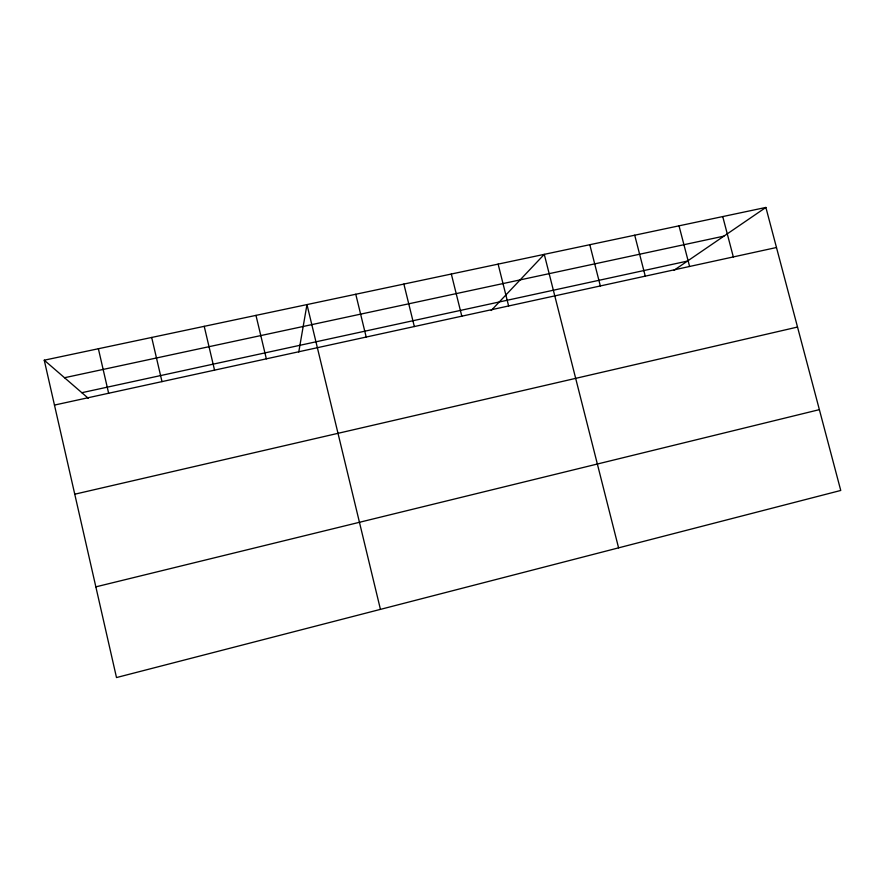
<?xml version="1.0" encoding="UTF-8"?>
<svg xmlns="http://www.w3.org/2000/svg" width="885" height="885" viewBox="0 0 885 885"><rect width="100%" height="100%" fill="white"/><g stroke="black" fill="none" stroke-linecap="round" stroke-linejoin="round"><path stroke-width="1.33" d="M298.765 351.998L306.973 304.584L380.439 609.367M491.208 310.502L544.275 254.349L618.582 547.848M674.027 270.268L765.879 207.444L840.75 490.456L116.499 677.556L44.25 360.195L765.879 207.444M95.857 586.855L819.377 409.644M74.76 494.206L797.518 327.052M54.472 405.076L776.477 247.512M81.84 392.697L687.479 261.075M64.516 377.729L723.93 236.129M44.25 360.195L88.29 398.272M722.735 216.571L733.322 256.927M679.016 225.83L689.592 266.474M634.711 235.211L645.265 276.142M589.797 244.714L600.34 285.944M498.122 264.117L508.621 305.967M451.328 274.029L461.804 316.177M403.881 284.063L414.335 326.543M355.77 294.251L366.191 337.041M255.975 315.381L266.341 358.834M204.225 326.333L214.546 370.14M151.689 337.451L161.988 381.612M98.379 348.745L108.634 393.25"/></g></svg>
